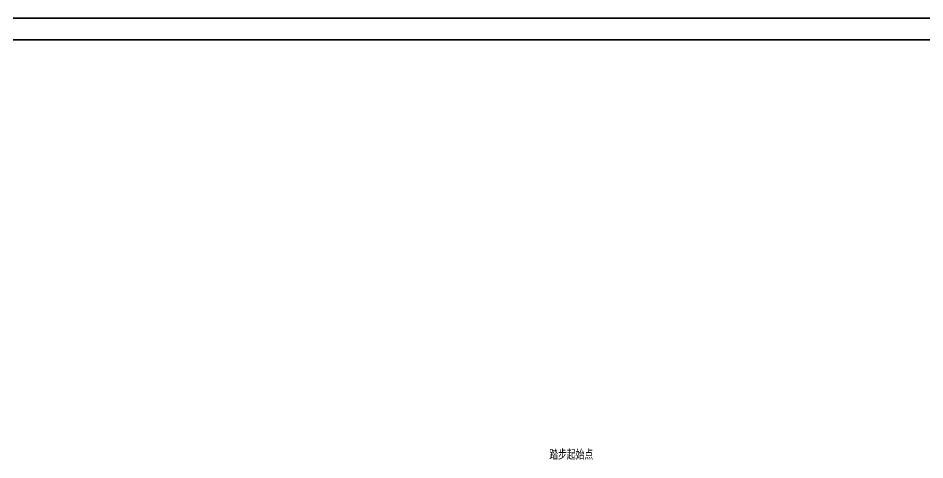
# Model space of a CAD drawing. Extents: x -40040 to 35635, y -182662 to -38118.
# Drawn here: x -7241 to 178, y -141733 to -138120 of the extents above; entities that cross this region are included whole.
import ezdxf

# ---------------------------------------------------------------- set-up
doc = ezdxf.new("R2010")
doc.units = 0
doc.header["$LTSCALE"] = 1000
doc.header["$MEASUREMENT"] = 0
for name, color, linetype in [('A-ANNO-DIMS', 6, 'Continuous'), ('A-ANNO-NOTE', 4, 'Continuous'), ('A-FURN-PATT-251', 251, 'Continuous'), ('CABR-TK', 4, 'Continuous')]:
    doc.layers.add(name, color=color, linetype=linetype)
doc.layers.add('A-ANNO-NPLT', color=250, linetype='Continuous', plot=False)
doc.styles.get("Standard").update_dxf_attribs({"font": 'tssdengs.shx', "width": 0.7, "bigfont": 'tssdchn.shx'})

# ---------------------------------------------------------------- blocks, each defined once
blk = doc.blocks.new('alsidufhasdf')
at = {"layer": 'A-ANNO-NOTE', "const_width": 12.5, "flags": 128}
blk.add_lwpolyline([(-69970.8, -65800.3), (-69970.8, -51475.3), (-80015.8, -51475.3), (-80015.8, -65800.3)], close=True, dxfattribs=at)
at = {"layer": 'A-ANNO-NPLT'}
blk.add_lwpolyline([(-69795.8, -66000.3), (-69795.8, -51300.3), (-80190.8, -51300.3), (-80190.8, -66000.3)], close=True, dxfattribs=at)

msp = doc.modelspace()

# ---------------------------------------------------------------- linework, layer by layer
at = {"layer": 'A-FURN-PATT-251'}
for p, q in [((-28997.1, -138120.4), (35635.1, -138120.4)), ((5872.9, -138120.4), (-8997.1, -138120.4))]:
    msp.add_line(p, q, dxfattribs=at)

# ---------------------------------------------------------------- block references
at = {"layer": 'CABR-TK', "xscale": 1.010204081632657, "yscale": 1.010204081632657, "zscale": 1.010204081632657, "rotation": 270}
msp.add_blockref('alsidufhasdf', (57676.6, -219129.5), dxfattribs=at)

# ---------------------------------------------------------------- texts
at = {"layer": 'A-ANNO-DIMS', "insert": (-2536, -141649.9), "char_height": 73.5, "attachment_point": 3}
msp.add_mtext('{\\fSimSun|b0|i0|c134|p2;踏步起始点}', dxfattribs=at)

doc.saveas('drawing.dxf')
